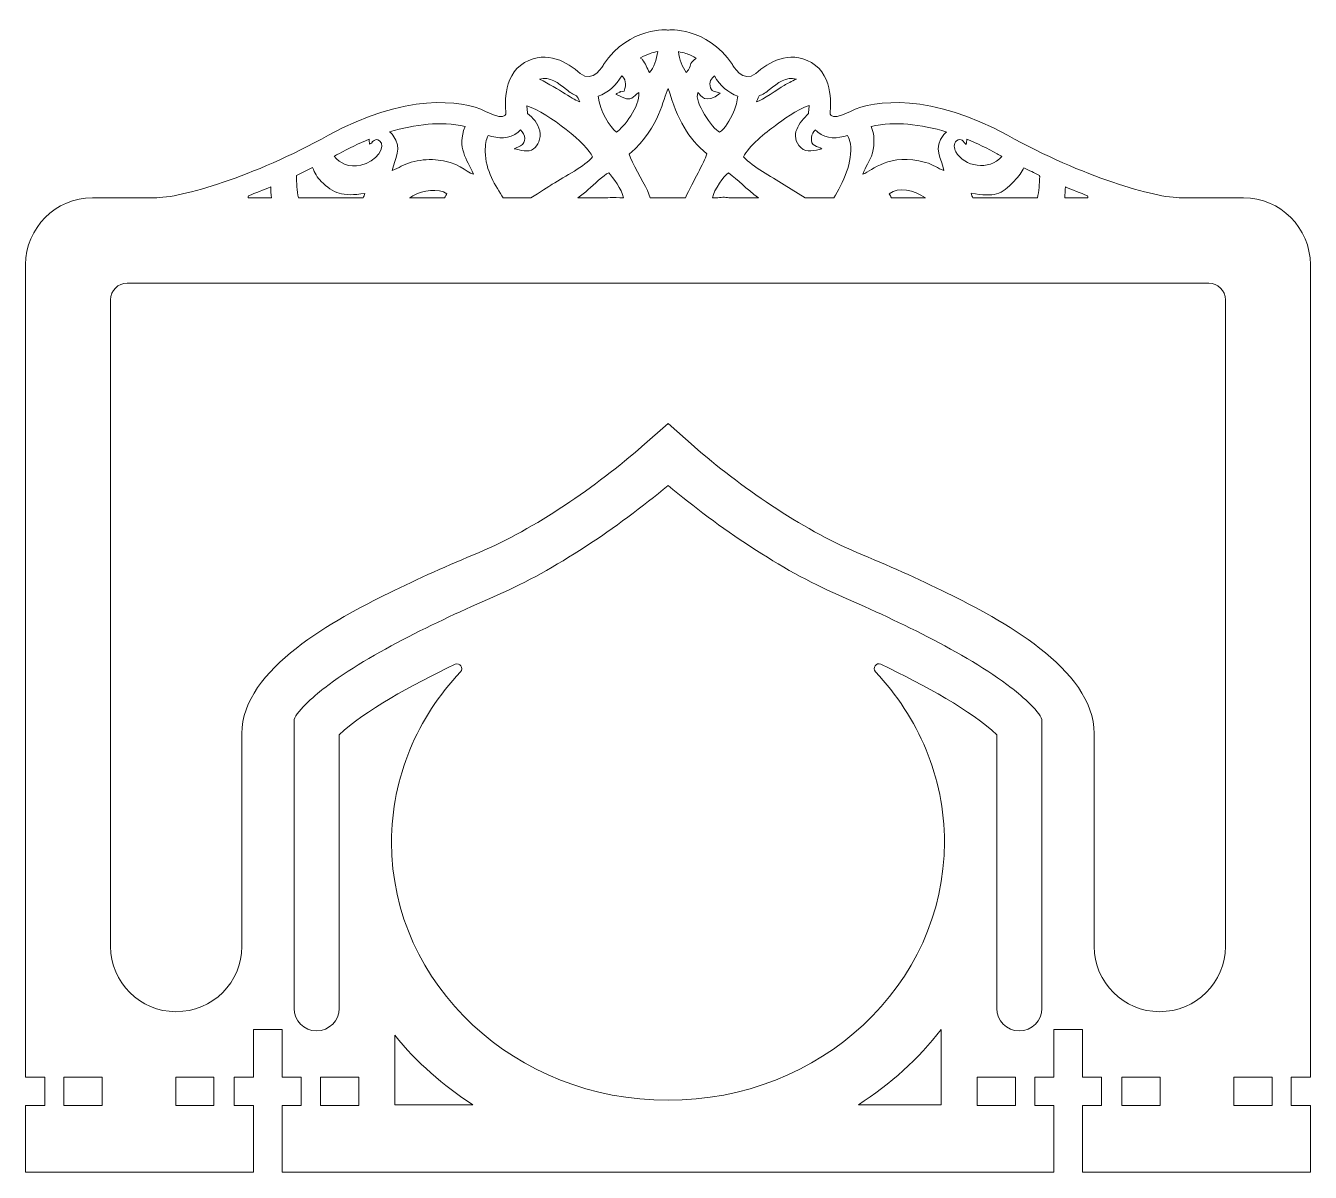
# Model space of a CAD drawing. Header units: inches. Extents: x 37.6 to 85.3, y -40.2 to -18.7.
# Drawn here: x 70.63 to 81.24, y -28.14 to -18.67 of the extents above; entities that cross this region are included whole.
import ezdxf

# ---------------------------------------------------------------- set-up
doc = ezdxf.new("R2010")
doc.units = ezdxf.units.IN
doc.header["$MEASUREMENT"] = 0
doc.layers.add('Layer 1', color=7, linetype='Continuous')

msp = doc.modelspace()

# ---------------------------------------------------------------- linework, layer by layer
at = {"layer": 'Layer 1', "color": 250, "lineweight": 9}
for points in [[(70.947, -27.592), (71.262, -27.592), (71.262, -27.356), (70.947, -27.356), (70.947, -27.592)], [(71.873, -27.592), (72.187, -27.592), (72.187, -27.356), (71.873, -27.356), (71.873, -27.592)], [(73.068, -27.592), (73.383, -27.592), (73.383, -27.356), (73.068, -27.356), (73.068, -27.592)], [(78.492, -27.592), (78.807, -27.592), (78.807, -27.356), (78.492, -27.356), (78.492, -27.592)], [(79.688, -27.592), (80.003, -27.592), (80.003, -27.356), (79.688, -27.356), (79.688, -27.592)], [(80.613, -27.592), (80.928, -27.592), (80.928, -27.356), (80.613, -27.356), (80.613, -27.592)]]:
    msp.add_lwpolyline(points, close=True, dxfattribs=at)
for points, knots in [([(75.938, -28.143), (75.938, -28.143), (79.126, -28.143), (79.126, -28.143), (79.126, -28.143), (79.126, -28.143), (79.126, -27.592), (79.126, -27.592), (79.126, -27.592), (79.126, -27.592), (78.969, -27.592), (78.969, -27.592), (78.969, -27.592), (78.969, -27.592), (78.969, -27.356), (78.969, -27.356), (78.969, -27.356), (78.969, -27.356), (79.126, -27.356), (79.126, -27.356), (79.126, -27.356), (79.126, -27.356), (79.126, -26.962), (79.126, -26.962), (79.126, -26.962), (79.126, -26.962), (79.362, -26.962), (79.362, -26.962), (79.362, -26.962), (79.362, -26.962), (79.362, -27.356), (79.362, -27.356), (79.362, -27.356), (79.362, -27.356), (79.52, -27.356), (79.52, -27.356), (79.52, -27.356), (79.52, -27.356), (79.52, -27.592), (79.52, -27.592), (79.52, -27.592), (79.52, -27.592), (79.362, -27.592), (79.362, -27.592), (79.362, -27.592), (79.362, -27.592), (79.362, -28.143), (79.362, -28.143), (79.362, -28.143), (79.362, -28.143), (81.244, -28.143), (81.244, -28.143), (81.244, -28.143), (81.244, -28.143), (81.244, -27.592), (81.244, -27.592), (81.244, -27.592), (81.244, -27.592), (81.086, -27.592), (81.086, -27.592), (81.086, -27.592), (81.086, -27.592), (81.086, -27.356), (81.086, -27.356), (81.086, -27.356), (81.086, -27.356), (81.244, -27.356), (81.244, -27.356), (81.244, -27.356), (81.244, -27.356), (81.244, -20.645), (81.244, -20.645), (81.244, -20.645), (81.244, -20.342), (80.996, -20.094), (80.692, -20.094), (80.692, -20.094), (80.692, -20.094), (80.184, -20.094), (80.184, -20.094), (80.184, -20.094), (79.951, -20.094), (79.37, -19.923), (78.742, -19.577), (78.742, -19.577), (78.114, -19.23), (77.644, -19.282), (77.444, -19.38), (77.444, -19.38), (77.245, -19.478), (77.278, -19.375), (77.278, -19.375), (77.278, -19.375), (77.278, -19.375), (77.316, -19.086), (77.123, -18.977), (77.123, -18.977), (76.931, -18.868), (76.77, -18.977), (76.663, -19.066), (76.663, -19.066), (76.556, -19.155), (76.47, -18.993), (76.47, -18.993), (76.47, -18.993), (76.251, -18.672), (75.938, -18.708), (75.938, -18.708), (75.938, -18.708), (75.938, -18.708), (75.624, -18.672), (75.405, -18.993), (75.405, -18.993), (75.405, -18.993), (75.319, -19.155), (75.212, -19.066), (75.212, -19.066), (75.105, -18.977), (74.945, -18.868), (74.752, -18.977), (74.752, -18.977), (74.559, -19.086), (74.597, -19.375), (74.597, -19.375), (74.597, -19.375), (74.597, -19.375), (74.631, -19.478), (74.431, -19.38), (74.431, -19.38), (74.231, -19.282), (73.761, -19.23), (73.133, -19.577), (73.133, -19.577), (72.505, -19.923), (71.924, -20.094), (71.691, -20.094), (71.691, -20.094), (71.691, -20.094), (71.183, -20.094), (71.183, -20.094), (71.183, -20.094), (70.879, -20.094), (70.631, -20.342), (70.631, -20.645), (70.631, -20.645), (70.631, -20.645), (70.631, -27.356), (70.631, -27.356), (70.631, -27.356), (70.631, -27.356), (70.789, -27.356), (70.789, -27.356), (70.789, -27.356), (70.789, -27.356), (70.789, -27.592), (70.789, -27.592), (70.789, -27.592), (70.789, -27.592), (70.631, -27.592), (70.631, -27.592), (70.631, -27.592), (70.631, -27.592), (70.631, -28.143), (70.631, -28.143), (70.631, -28.143), (70.631, -28.143), (72.513, -28.143), (72.513, -28.143), (72.513, -28.143), (72.513, -28.143), (72.513, -27.592), (72.513, -27.592), (72.513, -27.592), (72.513, -27.592), (72.355, -27.592), (72.355, -27.592), (72.355, -27.592), (72.355, -27.592), (72.355, -27.356), (72.355, -27.356), (72.355, -27.356), (72.355, -27.356), (72.513, -27.356), (72.513, -27.356), (72.513, -27.356), (72.513, -27.356), (72.513, -26.962), (72.513, -26.962), (72.513, -26.962), (72.513, -26.962), (72.749, -26.962), (72.749, -26.962), (72.749, -26.962), (72.749, -26.962), (72.749, -27.356), (72.749, -27.356), (72.749, -27.356), (72.749, -27.356), (72.906, -27.356), (72.906, -27.356), (72.906, -27.356), (72.906, -27.356), (72.906, -27.592), (72.906, -27.592), (72.906, -27.592), (72.906, -27.592), (72.749, -27.592), (72.749, -27.592), (72.749, -27.592), (72.749, -27.592), (72.749, -28.143), (72.749, -28.143), (72.749, -28.143), (72.749, -28.143), (75.938, -28.143), (75.938, -28.143)], [0, 0, 0, 0, 0.018182, 0.018182, 0.018182, 0.018182, 0.036364, 0.036364, 0.036364, 0.036364, 0.054545, 0.054545, 0.054545, 0.054545, 0.072727, 0.072727, 0.072727, 0.072727, 0.090909, 0.090909, 0.090909, 0.090909, 0.109091, 0.109091, 0.109091, 0.109091, 0.127273, 0.127273, 0.127273, 0.127273, 0.145455, 0.145455, 0.145455, 0.145455, 0.163636, 0.163636, 0.163636, 0.163636, 0.181818, 0.181818, 0.181818, 0.181818, 0.2, 0.2, 0.2, 0.2, 0.218182, 0.218182, 0.218182, 0.218182, 0.236364, 0.236364, 0.236364, 0.236364, 0.254545, 0.254545, 0.254545, 0.254545, 0.272727, 0.272727, 0.272727, 0.272727, 0.290909, 0.290909, 0.290909, 0.290909, 0.309091, 0.309091, 0.309091, 0.309091, 0.327273, 0.327273, 0.327273, 0.327273, 0.345455, 0.345455, 0.345455, 0.345455, 0.363636, 0.363636, 0.363636, 0.363636, 0.381818, 0.381818, 0.381818, 0.381818, 0.4, 0.4, 0.4, 0.4, 0.418182, 0.418182, 0.418182, 0.418182, 0.436364, 0.436364, 0.436364, 0.436364, 0.454545, 0.454545, 0.454545, 0.454545, 0.472727, 0.472727, 0.472727, 0.472727, 0.490909, 0.490909, 0.490909, 0.490909, 0.509091, 0.509091, 0.509091, 0.509091, 0.527273, 0.527273, 0.527273, 0.527273, 0.545455, 0.545455, 0.545455, 0.545455, 0.563636, 0.563636, 0.563636, 0.563636, 0.581818, 0.581818, 0.581818, 0.581818, 0.6, 0.6, 0.6, 0.6, 0.618182, 0.618182, 0.618182, 0.618182, 0.636364, 0.636364, 0.636364, 0.636364, 0.654545, 0.654545, 0.654545, 0.654545, 0.672727, 0.672727, 0.672727, 0.672727, 0.690909, 0.690909, 0.690909, 0.690909, 0.709091, 0.709091, 0.709091, 0.709091, 0.727273, 0.727273, 0.727273, 0.727273, 0.745455, 0.745455, 0.745455, 0.745455, 0.763636, 0.763636, 0.763636, 0.763636, 0.781818, 0.781818, 0.781818, 0.781818, 0.8, 0.8, 0.8, 0.8, 0.818182, 0.818182, 0.818182, 0.818182, 0.836364, 0.836364, 0.836364, 0.836364, 0.854545, 0.854545, 0.854545, 0.854545, 0.872727, 0.872727, 0.872727, 0.872727, 0.890909, 0.890909, 0.890909, 0.890909, 0.909091, 0.909091, 0.909091, 0.909091, 0.927273, 0.927273, 0.927273, 0.927273, 0.945455, 0.945455, 0.945455, 0.945455, 0.963636, 0.963636, 0.963636, 0.963636, 1, 1, 1, 1]), ([(75.854, -18.886), (75.831, -18.889), (75.809, -18.895), (75.791, -18.901), (75.791, -18.901), (75.762, -18.911), (75.735, -18.923), (75.71, -18.938), (75.71, -18.938), (75.716, -18.943), (75.722, -18.948), (75.727, -18.954), (75.727, -18.954), (75.754, -18.983), (75.762, -19.023), (75.784, -19.058), (75.784, -19.058), (75.821, -19.021), (75.843, -18.949), (75.854, -18.886)], [0, 0, 0, 0, 0.166667, 0.166667, 0.166667, 0.166667, 0.333333, 0.333333, 0.333333, 0.333333, 0.5, 0.5, 0.5, 0.5, 0.666667, 0.666667, 0.666667, 0.666667, 1, 1, 1, 1]), ([(76.17, -18.941), (76.144, -18.925), (76.115, -18.911), (76.085, -18.901), (76.085, -18.901), (76.067, -18.895), (76.045, -18.89), (76.023, -18.886), (76.023, -18.886), (76.031, -18.951), (76.056, -19.013), (76.089, -19.058), (76.089, -19.058), (76.146, -18.991), (76.096, -18.996), (76.17, -18.941)], [0, 0, 0, 0, 0.2, 0.2, 0.2, 0.2, 0.4, 0.4, 0.4, 0.4, 0.6, 0.6, 0.6, 0.6, 1, 1, 1, 1]), ([(75.181, -19.25), (75.153, -19.239), (75.126, -19.222), (75.099, -19.2), (75.099, -19.2), (75.032, -19.144), (74.96, -19.089), (74.876, -19.113), (74.876, -19.113), (75.035, -19.194), (75.17, -19.292), (75.208, -19.301), (75.208, -19.301), (75.199, -19.275), (75.19, -19.264), (75.181, -19.25)], [0, 0, 0, 0, 0.2, 0.2, 0.2, 0.2, 0.4, 0.4, 0.4, 0.4, 0.6, 0.6, 0.6, 0.6, 1, 1, 1, 1]), ([(75.556, -19.085), (75.51, -19.165), (75.44, -19.227), (75.361, -19.254), (75.361, -19.254), (75.371, -19.378), (75.459, -19.507), (75.511, -19.552), (75.511, -19.552), (75.571, -19.512), (75.709, -19.339), (75.696, -19.225), (75.696, -19.225), (75.642, -19.245), (75.663, -19.324), (75.507, -19.237), (75.507, -19.237), (75.51, -19.235), (75.513, -19.233), (75.516, -19.232), (75.516, -19.232), (75.599, -19.19), (75.477, -19.241), (75.575, -19.212), (75.575, -19.212), (75.598, -19.152), (75.584, -19.109), (75.556, -19.085)], [0, 0, 0, 0, 0.125, 0.125, 0.125, 0.125, 0.25, 0.25, 0.25, 0.25, 0.375, 0.375, 0.375, 0.375, 0.5, 0.5, 0.5, 0.5, 0.625, 0.625, 0.625, 0.625, 0.75, 0.75, 0.75, 0.75, 1, 1, 1, 1]), ([(76.514, -19.254), (76.436, -19.227), (76.366, -19.166), (76.321, -19.087), (76.321, -19.087), (76.298, -19.104), (76.272, -19.139), (76.289, -19.186), (76.289, -19.186), (76.306, -19.23), (76.333, -19.209), (76.369, -19.229), (76.369, -19.229), (76.247, -19.331), (76.209, -19.243), (76.184, -19.225), (76.184, -19.225), (76.151, -19.302), (76.304, -19.521), (76.363, -19.552), (76.363, -19.552), (76.409, -19.522), (76.449, -19.453), (76.479, -19.385), (76.479, -19.385), (76.5, -19.337), (76.511, -19.293), (76.514, -19.254)], [0, 0, 0, 0, 0.125, 0.125, 0.125, 0.125, 0.25, 0.25, 0.25, 0.25, 0.375, 0.375, 0.375, 0.375, 0.5, 0.5, 0.5, 0.5, 0.625, 0.625, 0.625, 0.625, 0.75, 0.75, 0.75, 0.75, 1, 1, 1, 1]), ([(76.998, -19.113), (76.915, -19.089), (76.843, -19.144), (76.776, -19.2), (76.776, -19.2), (76.749, -19.223), (76.72, -19.24), (76.691, -19.251), (76.691, -19.251), (76.681, -19.274), (76.671, -19.291), (76.668, -19.301), (76.668, -19.301), (76.721, -19.287), (76.842, -19.199), (76.897, -19.165), (76.897, -19.165), (76.924, -19.149), (76.959, -19.131), (76.998, -19.113)], [0, 0, 0, 0, 0.166667, 0.166667, 0.166667, 0.166667, 0.333333, 0.333333, 0.333333, 0.333333, 0.5, 0.5, 0.5, 0.5, 0.666667, 0.666667, 0.666667, 0.666667, 1, 1, 1, 1]), ([(75.79, -20.095), (75.79, -20.095), (76.081, -20.095), (76.081, -20.095), (76.081, -20.095), (76.149, -19.947), (76.234, -19.81), (76.258, -19.73), (76.258, -19.73), (76.105, -19.601), (76.017, -19.455), (75.94, -19.19), (75.94, -19.19), (75.886, -19.285), (75.888, -19.492), (75.618, -19.733), (75.618, -19.733), (75.639, -19.806), (75.729, -19.949), (75.767, -20.034), (75.767, -20.034), (75.767, -20.034), (75.79, -20.095), (75.79, -20.095)], [0, 0, 0, 0, 0.142857, 0.142857, 0.142857, 0.142857, 0.285714, 0.285714, 0.285714, 0.285714, 0.428571, 0.428571, 0.428571, 0.428571, 0.571429, 0.571429, 0.571429, 0.571429, 0.714286, 0.714286, 0.714286, 0.714286, 1, 1, 1, 1]), ([(74.771, -19.333), (74.771, -19.336), (74.772, -19.339), (74.772, -19.342), (74.772, -19.342), (74.775, -19.36), (74.777, -19.378), (74.776, -19.397), (74.776, -19.397), (74.821, -19.434), (74.865, -19.476), (74.878, -19.54), (74.878, -19.54), (74.891, -19.605), (74.863, -19.665), (74.827, -19.69), (74.827, -19.69), (74.781, -19.723), (74.72, -19.699), (74.666, -19.688), (74.666, -19.688), (74.666, -19.688), (74.719, -19.664), (74.719, -19.664), (74.719, -19.664), (74.769, -19.636), (74.764, -19.573), (74.719, -19.533), (74.719, -19.533), (74.713, -19.539), (74.707, -19.544), (74.7, -19.55), (74.7, -19.55), (74.626, -19.611), (74.536, -19.605), (74.451, -19.578), (74.451, -19.578), (74.434, -19.612), (74.427, -19.656), (74.428, -19.712), (74.428, -19.712), (74.429, -19.869), (74.515, -19.998), (74.577, -20.095), (74.577, -20.095), (74.577, -20.095), (74.805, -20.095), (74.805, -20.095), (74.805, -20.095), (74.878, -20.049), (74.952, -20), (74.982, -19.981), (74.982, -19.981), (75.086, -19.917), (75.254, -19.832), (75.314, -19.755), (75.314, -19.755), (75.275, -19.654), (74.955, -19.395), (74.771, -19.333)], [0, 0, 0, 0, 0.0625, 0.0625, 0.0625, 0.0625, 0.125, 0.125, 0.125, 0.125, 0.1875, 0.1875, 0.1875, 0.1875, 0.25, 0.25, 0.25, 0.25, 0.3125, 0.3125, 0.3125, 0.3125, 0.375, 0.375, 0.375, 0.375, 0.4375, 0.4375, 0.4375, 0.4375, 0.5, 0.5, 0.5, 0.5, 0.5625, 0.5625, 0.5625, 0.5625, 0.625, 0.625, 0.625, 0.625, 0.6875, 0.6875, 0.6875, 0.6875, 0.75, 0.75, 0.75, 0.75, 0.8125, 0.8125, 0.8125, 0.8125, 0.875, 0.875, 0.875, 0.875, 1, 1, 1, 1]), ([(77.421, -19.579), (77.338, -19.605), (77.249, -19.61), (77.175, -19.55), (77.175, -19.55), (77.168, -19.544), (77.161, -19.538), (77.155, -19.532), (77.155, -19.532), (77.137, -19.548), (77.125, -19.569), (77.122, -19.594), (77.122, -19.594), (77.113, -19.673), (77.175, -19.666), (77.209, -19.689), (77.209, -19.689), (77.149, -19.701), (77.084, -19.728), (77.036, -19.679), (77.036, -19.679), (76.935, -19.58), (77.022, -19.471), (77.099, -19.397), (77.099, -19.397), (77.099, -19.378), (77.1, -19.36), (77.104, -19.341), (77.104, -19.341), (77.104, -19.338), (77.104, -19.335), (77.105, -19.331), (77.105, -19.331), (77.002, -19.365), (76.881, -19.454), (76.826, -19.495), (76.826, -19.495), (76.749, -19.551), (76.599, -19.67), (76.562, -19.755), (76.562, -19.755), (76.644, -19.844), (76.782, -19.913), (76.898, -19.985), (76.898, -19.985), (76.898, -19.985), (77.072, -20.095), (77.072, -20.095), (77.072, -20.095), (77.072, -20.095), (77.307, -20.095), (77.307, -20.095), (77.307, -20.095), (77.384, -19.973), (77.465, -19.792), (77.444, -19.648), (77.444, -19.648), (77.44, -19.621), (77.432, -19.598), (77.421, -19.579)], [0, 0, 0, 0, 0.0625, 0.0625, 0.0625, 0.0625, 0.125, 0.125, 0.125, 0.125, 0.1875, 0.1875, 0.1875, 0.1875, 0.25, 0.25, 0.25, 0.25, 0.3125, 0.3125, 0.3125, 0.3125, 0.375, 0.375, 0.375, 0.375, 0.4375, 0.4375, 0.4375, 0.4375, 0.5, 0.5, 0.5, 0.5, 0.5625, 0.5625, 0.5625, 0.5625, 0.625, 0.625, 0.625, 0.625, 0.6875, 0.6875, 0.6875, 0.6875, 0.75, 0.75, 0.75, 0.75, 0.8125, 0.8125, 0.8125, 0.8125, 0.875, 0.875, 0.875, 0.875, 1, 1, 1, 1]), ([(74.261, -19.505), (74.162, -19.48), (74.047, -19.479), (73.957, -19.486), (73.957, -19.486), (73.849, -19.495), (73.742, -19.517), (73.636, -19.549), (73.636, -19.549), (73.649, -19.557), (73.659, -19.566), (73.665, -19.575), (73.665, -19.575), (73.748, -19.691), (73.681, -19.763), (73.659, -19.868), (73.659, -19.868), (73.716, -19.849), (73.748, -19.818), (73.817, -19.799), (73.817, -19.799), (73.88, -19.782), (73.948, -19.775), (74.017, -19.779), (74.017, -19.779), (74.213, -19.791), (74.261, -19.883), (74.33, -19.898), (74.33, -19.898), (74.279, -19.772), (74.19, -19.684), (74.261, -19.505)], [0, 0, 0, 0, 0.111111, 0.111111, 0.111111, 0.111111, 0.222222, 0.222222, 0.222222, 0.222222, 0.333333, 0.333333, 0.333333, 0.333333, 0.444444, 0.444444, 0.444444, 0.444444, 0.555556, 0.555556, 0.555556, 0.555556, 0.666667, 0.666667, 0.666667, 0.666667, 0.777778, 0.777778, 0.777778, 0.777778, 1, 1, 1, 1]), ([(78.24, -19.55), (78.134, -19.517), (78.026, -19.495), (77.918, -19.486), (77.918, -19.486), (77.829, -19.479), (77.715, -19.48), (77.616, -19.504), (77.616, -19.504), (77.643, -19.569), (77.647, -19.646), (77.626, -19.723), (77.626, -19.723), (77.606, -19.795), (77.567, -19.837), (77.547, -19.898), (77.547, -19.898), (77.625, -19.872), (77.765, -19.715), (78.065, -19.801), (78.065, -19.801), (78.134, -19.82), (78.163, -19.851), (78.217, -19.868), (78.217, -19.868), (78.198, -19.774), (78.123, -19.68), (78.215, -19.571), (78.215, -19.571), (78.222, -19.563), (78.23, -19.556), (78.24, -19.55)], [0, 0, 0, 0, 0.111111, 0.111111, 0.111111, 0.111111, 0.222222, 0.222222, 0.222222, 0.222222, 0.333333, 0.333333, 0.333333, 0.333333, 0.444444, 0.444444, 0.444444, 0.444444, 0.555556, 0.555556, 0.555556, 0.555556, 0.666667, 0.666667, 0.666667, 0.666667, 0.777778, 0.777778, 0.777778, 0.777778, 1, 1, 1, 1]), ([(73.47, -19.609), (73.383, -19.644), (73.299, -19.685), (73.219, -19.729), (73.219, -19.729), (73.206, -19.736), (73.193, -19.743), (73.18, -19.75), (73.18, -19.75), (73.229, -19.811), (73.303, -19.844), (73.399, -19.824), (73.399, -19.824), (73.527, -19.797), (73.616, -19.668), (73.555, -19.623), (73.555, -19.623), (73.533, -19.607), (73.529, -19.612), (73.51, -19.621), (73.51, -19.621), (73.479, -19.635), (73.511, -19.632), (73.472, -19.65), (73.472, -19.65), (73.47, -19.634), (73.469, -19.621), (73.47, -19.609)], [0, 0, 0, 0, 0.125, 0.125, 0.125, 0.125, 0.25, 0.25, 0.25, 0.25, 0.375, 0.375, 0.375, 0.375, 0.5, 0.5, 0.5, 0.5, 0.625, 0.625, 0.625, 0.625, 0.75, 0.75, 0.75, 0.75, 1, 1, 1, 1]), ([(78.696, -19.751), (78.683, -19.744), (78.67, -19.737), (78.656, -19.729), (78.656, -19.729), (78.577, -19.685), (78.493, -19.645), (78.406, -19.609), (78.406, -19.609), (78.406, -19.622), (78.404, -19.637), (78.4, -19.654), (78.4, -19.654), (78.379, -19.634), (78.364, -19.59), (78.32, -19.624), (78.32, -19.624), (78.295, -19.644), (78.299, -19.685), (78.316, -19.715), (78.316, -19.715), (78.383, -19.834), (78.589, -19.876), (78.696, -19.751)], [0, 0, 0, 0, 0.142857, 0.142857, 0.142857, 0.142857, 0.285714, 0.285714, 0.285714, 0.285714, 0.428571, 0.428571, 0.428571, 0.428571, 0.571429, 0.571429, 0.571429, 0.571429, 0.714286, 0.714286, 0.714286, 0.714286, 1, 1, 1, 1]), ([(73.002, -19.844), (72.958, -19.866), (72.913, -19.887), (72.869, -19.908), (72.869, -19.908), (72.867, -19.971), (72.873, -20.034), (72.885, -20.095), (72.885, -20.095), (72.885, -20.095), (73.419, -20.095), (73.419, -20.095), (73.419, -20.095), (73.424, -20.084), (73.429, -20.071), (73.433, -20.057), (73.433, -20.057), (73.247, -20.086), (73.173, -20.057), (73.073, -19.959), (73.073, -19.959), (73.039, -19.925), (73.017, -19.887), (73.002, -19.844)], [0, 0, 0, 0, 0.142857, 0.142857, 0.142857, 0.142857, 0.285714, 0.285714, 0.285714, 0.285714, 0.428571, 0.428571, 0.428571, 0.428571, 0.571429, 0.571429, 0.571429, 0.571429, 0.714286, 0.714286, 0.714286, 0.714286, 1, 1, 1, 1]), ([(75.192, -20.095), (75.192, -20.095), (75.44, -20.095), (75.44, -20.095), (75.44, -20.095), (75.465, -20.089), (75.498, -20.089), (75.54, -20.095), (75.54, -20.095), (75.54, -20.095), (75.571, -20.095), (75.571, -20.095), (75.571, -20.095), (75.557, -20.019), (75.48, -19.931), (75.449, -19.886), (75.449, -19.886), (75.402, -19.908), (75.328, -19.984), (75.279, -20.026), (75.279, -20.026), (75.253, -20.048), (75.223, -20.072), (75.192, -20.095)], [0, 0, 0, 0, 0.142857, 0.142857, 0.142857, 0.142857, 0.285714, 0.285714, 0.285714, 0.285714, 0.428571, 0.428571, 0.428571, 0.428571, 0.571429, 0.571429, 0.571429, 0.571429, 0.714286, 0.714286, 0.714286, 0.714286, 1, 1, 1, 1]), ([(76.304, -20.095), (76.304, -20.095), (76.334, -20.095), (76.334, -20.095), (76.334, -20.095), (76.372, -20.089), (76.411, -20.085), (76.44, -20.095), (76.44, -20.095), (76.44, -20.095), (76.684, -20.095), (76.684, -20.095), (76.684, -20.095), (76.579, -20.014), (76.521, -19.95), (76.436, -19.887), (76.436, -19.887), (76.4, -19.911), (76.318, -20.025), (76.304, -20.095)], [0, 0, 0, 0, 0.166667, 0.166667, 0.166667, 0.166667, 0.333333, 0.333333, 0.333333, 0.333333, 0.5, 0.5, 0.5, 0.5, 0.666667, 0.666667, 0.666667, 0.666667, 1, 1, 1, 1]), ([(79.007, -19.909), (78.964, -19.888), (78.92, -19.867), (78.877, -19.845), (78.877, -19.845), (78.862, -19.88), (78.838, -19.914), (78.797, -19.956), (78.797, -19.956), (78.69, -20.068), (78.637, -20.089), (78.442, -20.056), (78.442, -20.056), (78.446, -20.071), (78.451, -20.084), (78.456, -20.095), (78.456, -20.095), (78.456, -20.095), (78.989, -20.095), (78.989, -20.095), (78.989, -20.095), (79.001, -20.038), (79.007, -19.979), (79.008, -19.918), (79.008, -19.918), (79.008, -19.915), (79.008, -19.912), (79.007, -19.909)], [0, 0, 0, 0, 0.125, 0.125, 0.125, 0.125, 0.25, 0.25, 0.25, 0.25, 0.375, 0.375, 0.375, 0.375, 0.5, 0.5, 0.5, 0.5, 0.625, 0.625, 0.625, 0.625, 0.75, 0.75, 0.75, 0.75, 1, 1, 1, 1]), ([(72.656, -20.003), (72.594, -20.029), (72.533, -20.053), (72.471, -20.077), (72.471, -20.077), (72.47, -20.083), (72.469, -20.089), (72.468, -20.095), (72.468, -20.095), (72.468, -20.095), (72.661, -20.095), (72.661, -20.095), (72.661, -20.095), (72.658, -20.062), (72.656, -20.031), (72.656, -20.003)], [0, 0, 0, 0, 0.2, 0.2, 0.2, 0.2, 0.4, 0.4, 0.4, 0.4, 0.6, 0.6, 0.6, 0.6, 1, 1, 1, 1]), ([(73.803, -20.095), (73.803, -20.095), (74.091, -20.095), (74.091, -20.095), (74.091, -20.095), (74.1, -20.081), (74.108, -20.068), (74.111, -20.06), (74.111, -20.06), (74.042, -20.009), (73.906, -20.036), (73.84, -20.072), (73.84, -20.072), (73.827, -20.079), (73.815, -20.087), (73.803, -20.095)], [0, 0, 0, 0, 0.2, 0.2, 0.2, 0.2, 0.4, 0.4, 0.4, 0.4, 0.6, 0.6, 0.6, 0.6, 1, 1, 1, 1]), ([(77.785, -20.095), (77.785, -20.095), (78.065, -20.095), (78.065, -20.095), (78.065, -20.095), (77.967, -20.03), (77.845, -20), (77.765, -20.06), (77.765, -20.06), (77.77, -20.073), (77.778, -20.084), (77.785, -20.095)], [0, 0, 0, 0, 0.25, 0.25, 0.25, 0.25, 0.5, 0.5, 0.5, 0.5, 1, 1, 1, 1]), ([(79.404, -20.077), (79.342, -20.053), (79.281, -20.029), (79.22, -20.003), (79.22, -20.003), (79.22, -20.034), (79.218, -20.065), (79.215, -20.095), (79.215, -20.095), (79.215, -20.095), (79.407, -20.095), (79.407, -20.095), (79.407, -20.095), (79.406, -20.089), (79.405, -20.083), (79.404, -20.077)], [0, 0, 0, 0, 0.2, 0.2, 0.2, 0.2, 0.4, 0.4, 0.4, 0.4, 0.6, 0.6, 0.6, 0.6, 1, 1, 1, 1]), ([(71.471, -20.798), (71.471, -20.798), (80.404, -20.798), (80.404, -20.798), (80.404, -20.798), (80.48, -20.798), (80.542, -20.86), (80.542, -20.936), (80.542, -20.936), (80.542, -20.936), (80.542, -26.277), (80.542, -26.277), (80.542, -26.277), (80.542, -26.575), (80.302, -26.816), (79.998, -26.816), (79.998, -26.816), (79.701, -26.816), (79.458, -26.574), (79.458, -26.277), (79.458, -26.277), (79.458, -26.277), (79.458, -24.519), (79.458, -24.519), (79.458, -24.519), (79.458, -23.979), (78.667, -23.568), (78.245, -23.359), (78.245, -23.359), (78.001, -23.238), (77.75, -23.128), (77.498, -23.023), (77.498, -23.023), (77.044, -22.833), (76.521, -22.47), (76.153, -22.147), (76.153, -22.147), (76.153, -22.147), (75.938, -21.958), (75.938, -21.958), (75.938, -21.958), (75.938, -21.958), (75.722, -22.147), (75.722, -22.147), (75.722, -22.147), (75.354, -22.47), (74.832, -22.833), (74.377, -23.023), (74.377, -23.023), (74.125, -23.128), (73.875, -23.238), (73.63, -23.359), (73.63, -23.359), (73.208, -23.568), (72.417, -23.979), (72.417, -24.519), (72.417, -24.519), (72.417, -24.519), (72.417, -26.277), (72.417, -26.277), (72.417, -26.277), (72.417, -26.575), (72.177, -26.816), (71.872, -26.816), (71.872, -26.816), (71.575, -26.816), (71.333, -26.574), (71.333, -26.277), (71.333, -26.277), (71.333, -26.277), (71.333, -20.936), (71.333, -20.936), (71.333, -20.936), (71.333, -20.86), (71.395, -20.798), (71.471, -20.798)], [0, 0, 0, 0, 0.05, 0.05, 0.05, 0.05, 0.1, 0.1, 0.1, 0.1, 0.15, 0.15, 0.15, 0.15, 0.2, 0.2, 0.2, 0.2, 0.25, 0.25, 0.25, 0.25, 0.3, 0.3, 0.3, 0.3, 0.35, 0.35, 0.35, 0.35, 0.4, 0.4, 0.4, 0.4, 0.45, 0.45, 0.45, 0.45, 0.5, 0.5, 0.5, 0.5, 0.55, 0.55, 0.55, 0.55, 0.6, 0.6, 0.6, 0.6, 0.65, 0.65, 0.65, 0.65, 0.7, 0.7, 0.7, 0.7, 0.75, 0.75, 0.75, 0.75, 0.8, 0.8, 0.8, 0.8, 0.85, 0.85, 0.85, 0.85, 0.9, 0.9, 0.9, 0.9, 1, 1, 1, 1]), ([(75.938, -22.469), (76.359, -22.821), (76.874, -23.17), (77.344, -23.374), (77.344, -23.374), (77.785, -23.566), (78.395, -23.849), (78.773, -24.14), (78.773, -24.14), (78.83, -24.184), (79.004, -24.328), (79.027, -24.404), (79.027, -24.404), (79.027, -24.404), (79.027, -26.789), (79.027, -26.789), (79.027, -26.789), (79.027, -26.892), (78.945, -26.974), (78.838, -26.974), (78.838, -26.974), (78.736, -26.974), (78.653, -26.891), (78.653, -26.789), (78.653, -26.789), (78.653, -26.789), (78.653, -24.528), (78.653, -24.528), (78.653, -24.528), (78.448, -24.332), (78.056, -24.119), (77.697, -23.947), (77.697, -23.947), (77.658, -23.928), (77.622, -23.977), (77.651, -24.009), (77.651, -24.009), (78.006, -24.385), (78.221, -24.878), (78.221, -25.417), (78.221, -25.417), (78.221, -26.594), (77.199, -27.548), (75.938, -27.548), (75.938, -27.548), (74.676, -27.548), (73.654, -26.594), (73.654, -25.417), (73.654, -25.417), (73.654, -24.878), (73.869, -24.385), (74.224, -24.009), (74.224, -24.009), (74.253, -23.978), (74.217, -23.928), (74.178, -23.947), (74.178, -23.947), (73.82, -24.119), (73.428, -24.332), (73.222, -24.528), (73.222, -24.528), (73.222, -24.528), (73.222, -26.789), (73.222, -26.789), (73.222, -26.789), (73.222, -26.892), (73.14, -26.974), (73.033, -26.974), (73.033, -26.974), (72.931, -26.974), (72.848, -26.891), (72.848, -26.789), (72.848, -26.789), (72.848, -26.789), (72.848, -24.404), (72.848, -24.404), (72.848, -24.404), (72.872, -24.328), (73.045, -24.184), (73.102, -24.14), (73.102, -24.14), (73.48, -23.849), (74.09, -23.566), (74.531, -23.374), (74.531, -23.374), (75.001, -23.17), (75.516, -22.821), (75.938, -22.469)], [0, 0, 0, 0, 0.043478, 0.043478, 0.043478, 0.043478, 0.086957, 0.086957, 0.086957, 0.086957, 0.130435, 0.130435, 0.130435, 0.130435, 0.173913, 0.173913, 0.173913, 0.173913, 0.217391, 0.217391, 0.217391, 0.217391, 0.26087, 0.26087, 0.26087, 0.26087, 0.304348, 0.304348, 0.304348, 0.304348, 0.347826, 0.347826, 0.347826, 0.347826, 0.391304, 0.391304, 0.391304, 0.391304, 0.434783, 0.434783, 0.434783, 0.434783, 0.478261, 0.478261, 0.478261, 0.478261, 0.521739, 0.521739, 0.521739, 0.521739, 0.565217, 0.565217, 0.565217, 0.565217, 0.608696, 0.608696, 0.608696, 0.608696, 0.652174, 0.652174, 0.652174, 0.652174, 0.695652, 0.695652, 0.695652, 0.695652, 0.73913, 0.73913, 0.73913, 0.73913, 0.782609, 0.782609, 0.782609, 0.782609, 0.826087, 0.826087, 0.826087, 0.826087, 0.869565, 0.869565, 0.869565, 0.869565, 0.913043, 0.913043, 0.913043, 0.913043, 1, 1, 1, 1]), ([(74.326, -27.585), (74.326, -27.585), (73.68, -27.585), (73.68, -27.585), (73.68, -27.585), (73.68, -27.585), (73.68, -27.011), (73.68, -27.011), (73.68, -27.011), (73.861, -27.233), (74.08, -27.427), (74.326, -27.585)], [0, 0, 0, 0, 0.25, 0.25, 0.25, 0.25, 0.5, 0.5, 0.5, 0.5, 1, 1, 1, 1]), ([(78.195, -26.963), (78.195, -26.963), (78.195, -27.585), (78.195, -27.585), (78.195, -27.585), (78.195, -27.585), (77.51, -27.585), (77.51, -27.585), (77.51, -27.585), (77.775, -27.415), (78.007, -27.205), (78.195, -26.963)], [0, 0, 0, 0, 0.25, 0.25, 0.25, 0.25, 0.5, 0.5, 0.5, 0.5, 1, 1, 1, 1])]:
    msp.add_open_spline(points, degree=3, knots=knots, dxfattribs=at)

doc.saveas('drawing.dxf')
